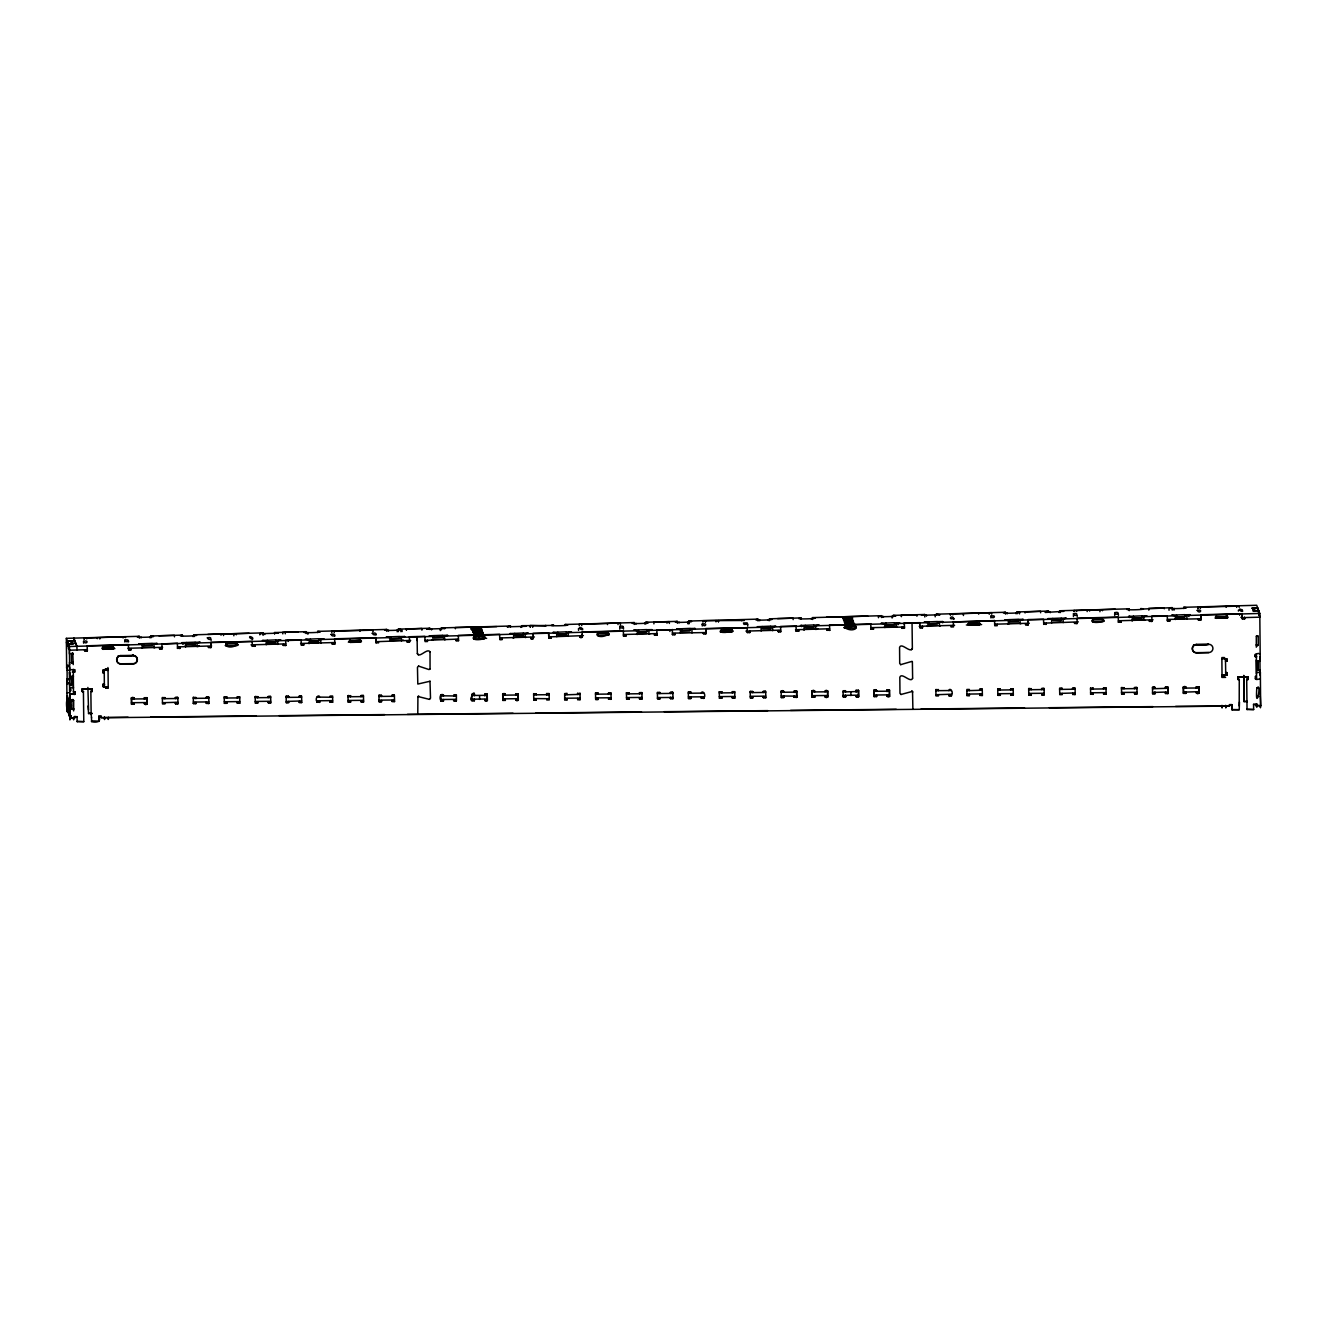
<?xml version="1.0" encoding="UTF-8"?>
<svg xmlns="http://www.w3.org/2000/svg" width="1327" height="1327" viewBox="0 0 1327 1327"><rect width="100%" height="100%" fill="white"/><g stroke="black" fill="none" stroke-linecap="round" stroke-linejoin="round"><path stroke-width="1.5" d="M69.203 699.511L67.345 699.528L67.412 695.514L67.71 711.72L69.352 713.611M71.293 716.248L69.435 716.265L68.705 714.374L68.423 698.151L68.357 702.182L70.215 702.165M74.544 716.563L77.115 716.779L74.544 716.563L74.66 718.04L69.966 717.658L69.9 719.897L69.435 700.805L69.435 716.265M1222.101 706.495L1222.067 707.988L1221.968 705.35M1225.816 706.445L1225.766 707.938L1225.667 705.317M104.601 717.326L104.551 719.549L104.451 717.111M108.3 717.426L108.267 719.45L108.383 717.443M68.191 699.263C64.21 699.18 68.772 718.388 67.013 709.912M472.711 630.541L482.149 630.922L472.843 631.652L472.312 629.861L481.618 629.612M473.955 633.825L483.128 633.609L473.324 632.531L482.63 632.282L482.779 633.361M480.424 628.351C483.973 628.683 474.801 627.389 471.831 628.981M68.622 679.673L66.748 679.606C67.329 693.192 67.179 658.756 66.665 668.111M67.345 710.824L68.341 710.957M1260.036 670.069L1259.953 661.592L1258.129 661.576L1258.178 670.118L1260.053 670.218L1260.136 675.227L1260.351 672.407L1256.636 672.457M480.872 628.5C481.203 626.891 475.597 626.941 476.36 628.567M481.369 629.363L472.08 628.451L472.113 629.662M482.398 631.602L482.763 632.896M113.309 646.979L102.577 647.46L101.864 648.571L113.11 649.019L113.757 647.311M237.649 644.375C226.602 652.287 217.744 639.282 237.45 643.977M349.233 641.107L350.262 642.417L360.612 642.135L361.475 641.19L360.529 640.294L349.88 640.642M608.861 634.074C596.735 641.555 589.735 629.247 608.512 633.56M720.445 630.806L720.81 631.868L720.578 630.872M732.438 631.536C733.582 630.707 723.066 633.858 720.876 631.735M844.188 627.356C856.545 635.451 863.661 620.489 844.271 627.605M967.914 623.922L968.776 625.233M980.056 623.939C979.923 621.882 979.226 627.124 980.056 623.59M1215.914 618.233L1215.781 616.441M71.011 690.621L69.618 690.637L69.85 687.817L73.566 687.751M417.773 714.241L417.922 696.493L429.517 699.395M912.047 622.861L912.362 648.422C910.471 653.796 901.398 641.969 899.573 647.41L899.706 663.467L900.734 664.678M912.611 678.23C910.869 683.654 901.647 671.827 899.822 677.268L899.971 693.324L900.983 694.519M71.343 653.813L71.492 662.472C75.739 662.14 71.21 664.313 71.492 662.472M73.25 662.223L71.973 663.085M73.731 708.966L71.791 708.552L72.172 709.447M1256.304 636.23L1256.304 647.211M1256.785 688.298C1262.425 681.249 1255.06 714.225 1256.785 688.298L1258.643 688.282L1258.278 687.386M417.723 697.156L418.718 695.945M912.362 648.422L911.367 649.633M73.466 676.289L69.75 676.239L69.468 672.109L69.618 690.604M1239.468 702.033L1239.236 709.696L1232.02 709.763L1231.871 704.587L1229.399 704.604M1239.202 705.981L1239.269 679.391L1238.025 679.407L1238.008 676.936L1247.911 676.82L1248.027 679.54L1246.7 679.308L1248.027 679.54M73.167 672.125L72.255 672.076M69.468 676.969C72.355 676.007 72.62 686.441 69.551 685.611M483.128 633.609L482.912 633.394M481.635 629.579L481.22 627.157M113.906 647.991L113.16 649.019L102.843 649.301L102.71 647.36M225.872 645.602L226.386 643.761L226.585 645.867L236.903 645.569L236.704 641.621M237.599 644.723L236.903 645.569M608.844 634.24L608.048 635.268L607.915 632.249M1215.432 616.873L1216.262 618.365M1227.541 617.055L1226.745 618.083L1216.162 618.117M1227.591 617.47L1227.392 616.392M481.883 631.453L472.827 631.188M1258.195 645.403L1256.387 645.187M472.727 631.005L473.109 631.868M481.684 631.47L482.083 631.552M482.879 633.659L481.601 633.709M473.54 631.088L473.109 631.022M474.038 632.432L473.606 632.365M474.552 633.759L474.353 633.244M481.436 631.486L481.635 632M349.366 641.173L360.562 640.294L360.612 642.135L348.321 642.152M485.085 638.27L484.969 637.01M430.064 669.007L430.014 651.789M429.5 699.362L430.512 698.151L429.998 681.215M474.618 635.036L478.947 634.903M482.381 632.879L481.386 632.846M71.476 653.481L72.686 653.382M73.582 708.883L72.371 709.398M473.308 629.744L472.843 629.23M473.822 631.071L473.357 631.038M474.32 632.415L473.855 632.365M481.668 632.83L482.132 632.879M473.921 631.022L474.402 631.536M473.888 629.728L473.125 629.695M480.59 631.503L481.071 632.017M472.843 629.695L473.606 629.728M480.905 628.053L480.158 628.816M481.12 630.209L480.921 629.678M474.104 631.071L473.639 631.022M474.618 632.398L474.137 632.365M480.374 630.176L480.075 629.711M480.872 631.503L481.353 632M479.578 628.832L479.827 627.538L479.777 629.363M480.838 630.209L480.357 629.711M720.661 630.707L721.341 630.01L721.506 632.116L731.791 631.834L731.641 629.728L732.686 630.889M1215.615 616.955L1227.525 616.723M418.453 666.071L429.036 669.571L430.048 668.974M1256.503 635.932L1258.195 636.811L1258.261 645.055L1256.287 644.74L1256.984 645.917M1256.487 636.313L1257.78 636.048M1258.013 645.32L1256.901 645.668M1256.934 687.784L1258.228 687.519M152.273 645.304L143.598 645.536L152.273 645.304L151.842 643.346L138.721 643.877M195.334 644.109L186.676 644.341L195.334 644.109L194.92 642.152L181.733 642.699L185.448 643.28L185.614 646.995M275.999 641.87L267.341 642.102L275.999 641.87L275.585 639.913L262.398 640.46L266.113 641.041M319.077 640.676L310.418 640.908L319.077 640.676L318.662 638.718L305.459 639.266L309.191 639.83L309.34 643.562L308.345 643.396M399.726 638.42L391.067 638.669L399.726 638.42L399.294 636.479L386.174 637.01L389.823 637.59L389.989 641.323M442.803 637.225L434.145 637.474L442.803 637.225L442.372 635.285L429.185 635.815L432.901 636.396L433.066 640.128M523.452 634.986L514.793 635.235L523.452 634.986L523.037 633.045L509.9 633.56L513.549 634.157M566.529 633.792L557.871 634.041L566.529 633.792L566.098 631.851L552.977 632.365L556.627 632.962L556.793 636.695M647.178 631.552L638.519 631.801L647.178 631.552L646.763 629.595L633.626 630.126L637.292 630.723L637.458 634.455L636.462 634.289M690.256 630.358L681.597 630.607L690.256 630.358L689.841 628.401L676.654 628.948L680.369 629.529M770.904 628.119L762.245 628.368L770.904 628.119L770.489 626.162L757.286 626.709L761.018 627.289M813.982 626.925L805.323 627.157L813.982 626.925L813.567 624.967L800.43 625.498L804.079 626.095L804.245 629.811M894.647 624.685L885.972 624.917L894.647 624.685L894.216 622.728L881.095 623.259L884.744 623.856L884.91 627.571M937.708 623.491L929.049 623.723L937.708 623.491L937.293 621.534L924.173 622.064L927.822 622.662L927.988 626.377M1018.373 621.252L1009.714 621.484L1018.373 621.252L1017.958 619.294L1004.821 619.825L1008.487 620.422L1008.636 624.138M1061.451 620.057L1052.792 620.29L1061.451 620.057L1061.036 618.1L1047.899 618.631L1051.565 619.211M1142.116 617.801L1133.457 618.05L1142.116 617.801L1141.701 615.861L1128.564 616.392L1132.213 616.972L1132.379 620.704M1185.193 616.607L1176.535 616.856L1185.193 616.607L1184.762 614.666L1171.575 615.197L1175.291 615.778M83.568 641.306C89.772 639.448 86.421 645.702 83.568 641.306L83.601 643.164M124.804 640.161C131.008 638.287 127.657 644.557 124.804 640.161L124.854 642.019M150.88 636.015C162.922 637.06 128.852 638.088 139.302 636.346L139.385 638.171M193.941 636.645L193.891 634.804C206.398 635.815 171.664 636.993 182.363 635.152L182.446 636.346M252.744 638.005C248.414 634.273 248.531 638.834 252.793 638.917M267.291 640.244L267.341 642.102M310.369 639.05L310.418 640.908M386.837 631.287L386.787 629.446C375.79 631.27 410.524 630.176 398.332 629.147L398.399 631.619M441.41 627.953L445.142 628.517L426.813 629.064M582.686 628.849C578.472 625.15 578.522 629.678 582.735 629.744M688.895 623.839L688.813 621.053C701.22 622.081 666.817 623.192 677.284 621.401L677.384 623.226M681.547 628.749L681.597 630.607M747.648 624.271L747.118 622.861L743.452 622.977L744.016 624.37L747.648 624.271L747.731 626.095M769.527 618.83C781.819 619.809 747.234 621.019 757.933 619.162M801.077 619.178L801.044 617.934C790.096 619.759 824.747 618.681 812.588 617.636L812.588 619.477M881.675 615.728C870.86 617.486 905.396 616.441 893.253 615.396L893.287 616.64M885.938 623.076L885.972 624.917M921.535 615.297L940.047 614.783L936.331 614.202L936.298 615.114M929 621.882L929.049 623.723M990.904 616.11C997.39 614.301 993.342 620.489 990.904 616.11L990.954 617.967M1005.501 614.119L1005.451 612.261C994.752 614.036 1029.022 613.008 1016.996 611.963L1017.046 613.82M1009.665 619.626L1009.714 621.484M1060.074 610.768L1063.806 611.332L1045.261 612.46M1176.485 614.998L1176.535 616.856M1242.586 610.52C1238.257 606.787 1238.39 611.332 1242.636 611.415M391.017 636.811L391.067 638.669M507.461 626.825L525.791 626.294M634.306 624.42L634.256 622.562C623.391 624.387 657.943 623.292 645.801 622.28M702.215 624.121C708.402 622.247 705.085 628.517 702.215 624.121L702.265 625.979M805.273 625.316L805.323 627.157M953.897 618.515C946.615 620.356 952.753 613.439 953.914 619.444M484.72 638.304L484.521 636.661M720.777 630.557L731.741 629.977L721.457 630.259M71.675 653.581L72.521 653.332M732.205 631.42L732.089 630.043M1256.735 636.064L1257.614 635.965M912.113 661.327L900.718 664.645M153.965 644.142L157.2 643.396L152.223 643.446M154.861 647.659L154.065 647.858L153.915 644.176L185.515 643.296M198.751 646.282L197.142 646.664L196.993 642.981L200.277 642.202L195.301 642.251M259.827 634.887L259.793 633.659L263.028 632.896L263.094 635.368M306.106 631.702C295.058 633.543 329.992 632.382 317.7 631.387L317.734 632.614M277.758 644.441L277.658 640.742L280.926 639.962L275.95 640.012M320.835 643.247L320.736 639.531L324.004 638.768L319.027 638.818M426.597 629.031L429.832 628.268L429.898 629.479M401.467 641.007L401.368 637.292L404.652 636.512M445.391 639.597L444.595 639.78L444.445 636.097L447.73 635.318L442.754 635.384M507.246 626.792L510.48 626.029L510.547 626.941M553.558 624.835C542.743 626.593 577.477 625.581 565.136 624.519M526.056 637.358L525.243 637.541L525.094 633.858L528.378 633.079L523.402 633.145M568.271 636.379L568.172 632.664L571.456 631.884M649.782 633.924L648.986 634.107L648.837 630.425L652.121 629.645L647.145 629.695M692.014 632.929L691.914 629.23L695.199 628.451L690.206 628.5M772.646 630.69L772.563 626.991L775.831 626.211L770.854 626.261M816.586 629.28L815.773 629.479L815.624 625.797L818.908 625.017M921.502 615.28L924.737 614.534L924.803 616.989M896.355 624.154L896.438 627.24L896.289 623.557L899.573 622.778M939.416 622.33L942.651 621.583L942.684 622.811M940.312 625.846L939.516 626.045L939.367 622.363L1008.537 620.439L1008.57 623.508M1045.245 611.847L1048.479 611.083L1048.562 612.294M1020.977 623.607L1020.164 623.79L1020.032 620.124L1023.299 619.344L1018.323 619.394M1063.209 622.628L1063.109 618.929L1066.377 618.15L1061.401 618.2M1129.227 610.669L1129.177 608.828C1118.23 610.636 1153.08 609.591 1140.722 608.529M1172.222 607.65C1161.274 609.458 1196.025 608.347 1183.8 607.335L1183.767 608.23M1144.72 620.173L1143.907 620.356L1143.758 616.673L1147.042 615.894L1142.066 615.96M1186.935 619.195L1186.836 615.479L1190.12 614.7L1185.144 614.766M843.027 618.183L843.989 618.1M843.508 620.008L852.797 619.294L843.01 618.664M853.211 620.654L844.121 620.837L844.271 621.998M845.05 623.524L854.323 623.308L844.519 622.214L853.443 621.252L845.034 621.6M484.239 636.844C469.294 633.974 469.675 642.484 484.322 638.702L484.438 636.86M1103.732 619.991C1103.251 624.602 1103.483 616.043 1103.002 621.517C1087.725 625.199 1088.522 616.524 1103.301 619.726M418.685 666.071L417.458 667.332L417.806 684.052L430.014 681.249M851.47 619.925L843.508 619.543M846.891 624.237L849.977 624.204L850.176 626.444M847.372 617.752L852.067 617.287L851.038 618.067M851.453 619.925L853.344 621.069M846.891 624.237L845.034 624.005M259.893 633.692L278.338 633.161L274.623 632.581L274.589 633.792M843.989 618.1L851.038 618.067M66.649 668.144L66.35 638.337L139.335 636.313M182.413 635.119L150.83 635.998L150.93 637.872M193.891 634.804L263.078 632.879M317.634 631.37L386.787 629.446M398.282 629.131L429.865 628.252M510.513 626.012L441.36 627.92L441.41 629.778M522.042 626.925L522.009 625.68L553.608 625.432M634.256 622.562L565.086 624.486L565.103 625.415M677.334 621.368L645.735 622.247L645.785 624.105M688.813 621.053L757.982 619.128L758.016 620.986M801.044 617.934L769.461 618.813L769.511 620.671M812.539 617.619L881.709 615.695L881.725 617.569M893.204 615.38L924.786 614.501M936.265 614.185L1005.451 612.261M1016.93 611.946L1048.529 611.067M1129.177 608.828L1060.008 610.752L1060.124 612.626M282.817 633.891L282.668 632.332L298.094 631.901M331.7 631.221L373.003 630.159L373.036 631.387M406.46 629.147L421.82 628.467L421.853 629.711M496.68 626.643L455.31 627.538L455.377 628.766M545.712 625.979L530.103 625.465M653.929 622.263L669.306 621.6L669.355 623.441M702.945 622.147L702.829 620.671L744.231 620.472M901.348 616.392L901.315 615.147L916.891 615.048L916.907 616.209M950.397 614.036L991.534 612.643L991.7 614.202M1025.141 611.963L1040.501 611.283L1040.633 612.775M1074.124 610.602L1115.277 609.209M1239.169 607.335L1239.136 606.107L1197.866 607.169L1197.899 608.396M72.272 644.192L72.189 641.107L73.367 640.908L67.378 641.074C69.419 655.206 64.492 635.417 67.478 644.773L67.378 641.074L71.144 641.14L72.172 643.877L68.457 643.91L66.35 638.337M1257.814 611.714L1257.714 608.015L1254.065 607.932L1254.098 611.233L1253.036 608.297L1251.743 608.181L1257.714 608.015L1257.814 611.183M87.35 649.649L69.518 650.23L68.423 643.794L74.329 643.462M1252.771 610.901L1258.742 610.735L1259.87 617.171L1242.205 617.652L1242.055 616.093M399.676 636.578L404.619 636.512M566.48 631.951L571.423 631.868M813.932 625.067L818.892 625M894.597 622.827L899.54 622.761M937.675 621.633L942.618 621.567M87.134 645.785L128.404 644.557L128.603 649.815L131.074 649.749L131.041 648.521M458.578 640.659L456.007 640.477L458.578 640.659L458.296 635.384L499.582 634.323L499.815 639.514L502.286 639.448L502.253 638.204M548.565 632.962L533.089 633.311L533.321 638.586C530.418 640.891 530.551 635.169 530.85 638.652M623.325 630.889L582.089 631.951L582.304 637.225C579.401 639.548 579.534 633.808 579.833 637.292M672.407 629.778L656.815 629.877L657.064 635.135L654.493 634.97L657.064 635.135M796.051 626.095L780.541 626.444L780.807 631.702L778.252 631.569L780.807 631.702M870.794 624.022L829.475 625.083L829.79 630.342L827.219 630.176L829.79 630.342M904.351 624.32L904.268 623.01L919.777 622.662L920.009 627.837L922.481 627.771L922.348 626.294L922.481 627.771M994.537 620.572L953.4 621.965M1167.262 615.778L1151.753 616.126L1152.018 621.401L1149.447 621.218L1152.018 621.401M1242.006 613.704L1200.753 614.766L1200.968 618.797L1167.312 619.41M68.423 643.794L69.452 646.514L142.437 644.491L142.536 648.19L141.541 648.04M196.993 642.981L266.163 641.057L266.263 644.756M277.658 640.742L309.241 639.863M320.736 639.531L389.889 637.623M401.368 637.292L432.967 636.429M444.445 636.097L513.615 634.19L513.715 637.889M525.094 633.858L556.693 632.979M568.172 632.664L637.358 630.74M648.837 630.425L680.436 629.545L680.519 633.261M691.914 629.23L761.068 627.306L761.167 631.022M772.563 626.991L804.145 626.112M815.624 625.797L884.81 623.872M896.289 623.557L927.888 622.678M1020.032 620.124L1051.614 619.245L1051.714 622.944M1063.109 618.929L1132.279 617.005M1143.758 616.673L1175.357 615.811L1175.457 619.51M1186.836 615.479L1259.787 613.456L1260.252 660.912L1256.553 660.962M226.535 644.01L236.853 643.728M1216.312 616.342L1227.359 616.491M143.963 647.377L154.015 647.112M185.034 646.249L199.1 645.851M267.706 643.943L275.734 643.728M308.76 642.815L318.812 642.533M391.415 640.51L403.474 640.178M434.493 639.315L444.545 639.033M515.141 637.076L523.186 636.86M558.219 635.882L566.264 635.65M638.884 633.642L646.929 633.41M681.962 632.448L690.007 632.216M762.594 630.209L770.639 629.977M805.671 629.015L817.747 628.666M884.329 626.825L894.381 626.543M929.414 625.564L937.459 625.349M1010.079 623.325L1020.131 623.043M1053.157 622.131L1061.185 621.915M1133.805 619.891L1143.857 619.609M1174.876 618.747L1184.928 618.482M113.044 648.687L114.885 648.638M127.89 648.273L162.624 647.311M211.623 645.95L177.47 646.896M225.225 645.569L226.585 645.867M236.77 645.254L238.014 645.221M251.002 644.856L285.736 643.894M300.582 643.479L335.333 642.517M409.496 641.77C403.723 641.19 410.773 643.695 409.462 640.526L410.69 640.41M484.156 638.37L486.644 638.304M534.416 636.977L499.632 637.955M583.416 635.616L548.764 636.91L548.549 632.879M609.193 634.903L597.747 635.55L597.664 633.626M720.146 631.818L721.506 632.116M731.691 631.503L732.935 631.47M745.923 631.105L780.641 630.143M795.487 629.728L829.574 628.782M919.213 626.294L954.611 625.316M966.355 624.984L979.26 624.967L979.724 623.242M979.144 624.635L981.615 624.569M1029.337 623.242L994.603 624.204M1078.353 621.882L1043.702 623.159M1102.886 621.185L1104.114 621.152M1153.08 619.792L1118.346 620.771M1215.068 618.083L1226.745 618.083L1226.579 615.064M1226.546 615.28L1226.612 617.752L1227.857 617.718M1240.845 617.354L1242.089 617.32M425.038 640.344L458.379 639.1M484.289 638.702L473.971 638.984L473.921 637.06M747.184 627.688L705.815 628.517L706.047 632.548L672.374 633.145M855.5 628.318L844.287 627.953M904.5 627.041L870.811 627.638M968.196 624.752L979.276 624.951M530.767 638.403L533.321 638.586M919.843 625.117L919.91 627.588L922.381 627.522M1025.705 624.652C1031.643 626.145 1023.465 622.645 1025.804 624.901M162.11 648.886L159.555 648.704L162.11 648.886L161.894 643.628M180.057 648.389L177.486 648.206L180.057 648.389L180.024 647.161M285.852 645.453L283.281 645.27L285.852 645.453L285.637 640.178L301.096 639.747L301.312 645.022L303.783 644.955L303.767 643.711M551.269 638.071L548.698 637.905L551.269 638.071L551.236 636.844M674.995 634.638L672.441 634.472L674.995 634.638L674.979 633.41M798.738 631.204L796.167 631.022L798.738 631.204L798.705 629.977M902.045 628.301L904.533 628.268L904.268 623.01M1046.207 624.337L1043.652 624.154L1046.207 624.337L1046.19 623.093M1169.95 620.903L1167.378 620.721L1169.95 620.903L1169.916 619.659M848.782 617.337L847.92 617.337M1102.953 619.676L1092.635 619.958L1092.702 621.799L1103.002 621.517M473.955 637.142L484.272 636.86M597.714 633.692L607.998 633.41M102.743 647.443L113.06 647.161M1074.688 623.292C1080.626 624.801 1072.448 621.285 1074.787 623.541M1198.43 619.858C1204.369 621.351 1196.191 617.851 1198.513 620.107M1244.61 618.581L1242.138 618.647L1244.709 618.813L1244.577 617.337L1244.709 618.813M579.733 637.043L582.304 637.225M703.476 633.609C709.414 635.102 701.237 631.586 703.575 633.858M749.672 632.315L747.184 632.382L749.755 632.564L749.639 631.088L749.755 632.564M953.3 621.716L953.516 626.908L951.044 626.974L951.011 625.747M997.108 624.221L997.24 625.697L994.752 625.763L994.52 620.489M1120.967 622.263L1118.396 622.081L1120.967 622.263L1120.933 621.019M84.795 650.794C90.734 652.287 82.556 648.77 84.878 651.026M208.521 647.344C214.46 648.853 206.299 645.337 208.621 647.593M254.718 646.067L252.246 646.133L254.817 646.315L254.684 644.839L254.817 646.315M375.972 642.699L378.543 642.882L378.51 641.638M626.029 635.998L623.458 635.832L626.029 635.998L625.996 634.77M873.498 629.131L870.927 628.948L873.498 629.131L873.465 627.903M334.835 644.093L332.264 643.91L334.835 644.093L334.62 638.818L375.856 637.673L376.072 641.704L409.446 640.46M120.74 655.555L133.115 655.422A4.13 4.114 -20.7 0 1 137.278 659.486A4.13 4.114 -20.7 0 1 133.181 663.649L120.807 663.782A4.13 4.114 -20.7 0 1 116.643 659.701A4.13 4.114 -20.7 0 1 120.74 655.555L120.84 655.787A4.13 4.114 -20.7 0 0 116.743 659.95A4.13 4.114 -20.7 0 0 120.906 664.031L133.281 663.898A4.13 4.114 -20.7 0 0 137.378 659.735A4.13 4.114 -20.7 0 0 133.214 655.671L133.115 655.422M1196.39 644.424L1208.764 644.292A4.13 4.114 -20.7 0 1 1212.928 648.356A4.13 4.114 -20.7 0 1 1208.831 652.519L1196.456 652.652A4.13 4.114 -20.7 0 1 1192.293 648.571A4.13 4.114 -20.7 0 1 1196.39 644.424L1196.473 644.657A4.13 4.114 -20.7 0 0 1192.392 648.82A4.13 4.114 -20.7 0 0 1196.556 652.901L1208.864 652.602M120.84 655.787L133.214 655.671M1196.473 644.657L1208.847 644.54M117.904 656.102L130.278 655.969A4.13 4.114 -20.7 0 0 133.181 654.725M1193.554 644.972L1205.928 644.839A4.13 4.114 -20.7 0 0 1208.184 644.142M67.345 665.291L68.274 665.275M66.931 666.618L68.324 666.602M1256.719 656.732C1251.925 656.185 1257.814 651.972 1260.069 653.979M1255.176 656.566L1256.503 656.799M105.496 668.874L105.596 670.367L105.496 668.874L108.051 669.107L108.217 688.033L103.174 686.606L103.141 684.135L104.485 684.367L103.141 684.135M74.66 672.125L73.333 671.893L74.66 672.125L74.644 669.654L69.701 669.704L69.585 666.983M105.579 669.123L108.051 669.107M66.964 670.317L68.822 670.301M103.025 670.135L108.068 670.334L103.025 670.135L103.141 672.855L104.369 672.839L103.042 672.607M1221.868 658.806L1226.828 658.756L1226.845 661.228L1225.518 660.995L1226.845 661.228M67.03 678.96L68.888 678.943M67.528 682.675L68.457 682.659M67.047 683.82L68.44 683.82M1226.944 672.756L1225.617 672.524L1226.944 672.756L1226.961 675.227L1222.018 675.277L1225.733 675.244L1225.468 658.441M1224.406 676.239C1218.634 675.559 1225.65 678.18 1224.406 675.012L1226.961 675.227M103.174 686.606L108.217 686.805M105.646 687.817L108.134 687.801M1255.359 676.339C1258.062 674.663 1251.328 681.829 1260.285 678.678M82.158 688.895L92.16 689.028L82.158 688.895L82.274 691.599L83.518 691.583L82.191 691.35M70.049 689.31L70.978 689.31M1225.634 677.384L1221.918 677.417L1221.885 674.962M1238.008 676.936L1248.01 677.069M90.85 691.267L92.177 691.5L90.85 691.267L91.148 714.158M74.843 691.881L73.516 691.649L74.843 691.881L74.859 694.353L69.784 694.087L74.859 694.353M1238.025 679.407L1239.269 679.391M66.997 692.744L68.822 692.628M134.044 704.239L133.944 702.763L134.044 704.239L131.572 704.272L131.423 697.853C134.375 695.58 134.143 701.303 133.894 697.82M144.411 697.72L144.527 699.196L144.411 697.72L146.899 697.687L147.032 704.106C144.096 706.379 144.328 700.656 144.56 704.139M162.458 697.77L164.93 697.753L162.358 697.521L162.508 703.957L164.979 703.924L164.979 702.696M175.363 697.388C181.351 697.803 173.771 696.708 175.363 698.632M206.299 697.073L208.87 697.289L206.382 697.322L206.299 698.317M224.246 696.891L226.801 697.106L224.246 696.891L224.379 703.31L226.867 703.277L226.851 702.049M237.234 696.758C243.239 697.173 235.659 696.078 237.251 697.985M255.182 696.575L257.753 696.791L255.182 696.575L255.331 702.995L257.803 702.962L257.786 701.734M268.17 696.426C274.175 696.841 266.594 695.746 268.187 697.67M286.118 696.244L288.689 696.476L286.118 696.244L286.267 702.663L288.739 702.647L288.722 701.402M299.106 696.111C305.11 696.526 297.53 695.431 299.122 697.355M347.989 695.613L350.56 695.829L347.989 695.613L348.138 702.033L350.627 702L350.61 700.772M360.994 695.481C366.998 695.879 359.401 694.784 360.994 696.708M378.941 695.282L381.496 695.514L378.941 695.282L379.074 701.718L381.562 701.684L381.546 700.457M391.929 695.149C397.934 695.564 390.354 694.469 391.946 696.393M471.748 694.336C479.81 688.945 464.151 701.303 474.369 700.722L474.27 699.246L474.369 700.722M484.753 694.187L484.853 695.68L484.753 694.187L487.225 694.17L487.374 700.59C484.421 702.862 484.654 697.139 484.886 700.623M505.322 700.407L505.205 698.931L505.322 700.407L502.833 700.424L502.684 694.004C505.637 691.732 505.405 697.455 505.172 693.988M515.689 693.872L515.788 695.348L515.689 693.872L518.16 693.855L518.31 700.274C515.357 702.547 515.589 696.824 515.838 700.291M533.636 693.689L536.191 693.905L533.636 693.689L533.769 700.109L536.257 700.075L536.241 698.848M546.624 693.557L546.724 695.033L546.624 693.557L549.096 693.523L549.245 699.943L546.774 699.976L546.757 698.732M595.508 693.042L598.079 693.275L595.508 693.042L595.657 699.462L598.129 699.445L598.112 698.201M608.496 692.91C614.501 693.324 606.92 692.23 608.512 694.154M626.444 692.727L629.015 692.943L626.444 692.727L626.593 699.147L629.064 699.13L629.064 697.886M639.448 692.594C645.436 693.009 637.856 691.914 639.448 693.822M657.479 692.644L659.95 692.628L657.379 692.412L657.528 698.831L660.017 698.798L660 697.571M670.384 692.279C676.388 692.677 668.808 691.583 670.384 693.507M688.331 692.08L690.886 692.312L688.331 692.08L688.464 698.516L690.952 698.483L690.936 697.256M719.267 691.765L721.838 691.981L719.267 691.765L719.416 698.184L721.888 698.168L721.871 696.924M732.255 691.632C738.26 692.047 730.679 690.952 732.272 692.86M750.203 691.45L752.774 691.666L750.203 691.45L750.352 697.869L752.824 697.836L752.807 696.609M763.191 691.317C769.196 691.732 761.615 690.621 763.207 692.545M783.759 697.521L783.66 696.045L783.759 697.521L781.288 697.554L781.139 691.135C784.091 688.862 783.859 694.568 783.61 691.102M794.143 690.985L796.615 690.969L796.764 697.388L794.193 697.173L796.764 697.388M814.712 697.206L814.596 695.73L814.712 697.206L812.224 697.222L812.074 690.803C815.027 688.531 814.795 694.253 814.562 690.786M856.015 690.355L856.114 691.831L856.015 690.355L858.486 690.322L858.635 696.741C855.683 699.014 855.915 693.308 856.164 696.775M876.583 696.559L876.483 695.083L876.583 696.559L874.111 696.592L873.962 690.173C876.915 687.9 876.683 693.606 876.434 690.14M886.95 690.04L887.05 691.516L886.95 690.04L889.422 690.007L889.571 696.426C886.635 698.699 886.867 692.976 887.099 696.459M935.933 689.775L938.405 689.741L935.834 689.526L935.983 695.945L938.454 695.929L938.454 694.684M979.774 689.078C985.779 689.476 978.198 688.381 979.774 690.305M997.722 688.879L1000.276 689.111L997.722 688.879L997.871 695.315L1000.342 695.282L1000.326 694.054M1010.71 688.746C1016.714 689.161 1009.134 688.066 1010.726 689.99M1028.657 688.564L1031.228 688.779L1028.657 688.564L1028.807 694.983L1031.278 694.966L1031.261 693.722M1041.645 688.431C1047.65 688.846 1040.069 687.751 1041.662 689.658M1059.692 688.497L1062.164 688.464L1059.593 688.249L1059.742 694.668L1062.214 694.635L1062.197 693.407M1072.581 688.116C1078.586 688.531 1071.005 687.419 1072.598 689.343M1103.533 687.784C1109.521 688.199 1101.941 687.104 1103.533 689.028M1121.464 687.602L1124.035 687.817L1121.464 687.602L1121.614 694.021L1124.102 694.004L1124.085 692.76M1134.469 687.469C1140.474 687.884 1132.893 686.789 1134.485 688.713M1152.417 687.286C1155.353 685.014 1155.12 690.737 1154.888 687.253M1165.421 688.381L1165.405 687.154L1167.876 687.121L1168.025 693.54L1165.454 693.324L1168.025 693.54M1185.956 692.13L1185.973 693.357L1183.502 693.391L1183.352 686.971C1186.305 684.699 1186.073 690.405 1185.824 686.938M1196.34 686.839L1196.456 688.315L1196.34 686.839L1198.812 686.805L1198.961 693.225C1196.025 695.497 1196.257 689.775 1196.49 693.258M131.423 697.853L133.994 698.068M144.51 697.952L146.982 697.936M193.394 697.455L195.865 697.421L195.882 698.665M443.434 701.038L443.334 699.561L443.434 701.038C438.988 703.277 438.889 692.246 443.384 694.867L443.4 696.111L443.384 694.867M484.836 694.436L487.308 694.419M502.684 694.004L505.255 694.22M515.772 694.121L518.26 694.087M546.724 693.805L549.196 693.772M577.66 693.474L580.131 693.457M783.71 691.35L781.139 691.135M796.698 691.218L794.226 691.234L794.243 692.478M812.074 690.803L814.645 691.019M825.162 690.919C824.979 693.739 824.664 688.647 827.65 690.886L827.7 697.073C824.747 699.346 824.979 693.623 825.228 697.09M856.114 690.604L858.586 690.571M873.962 690.173L876.533 690.388M887.05 690.272L889.521 690.256M1090.628 688.166L1093.1 688.149M1154.971 687.502L1152.499 687.535L1152.566 693.706L1155.037 693.689L1154.921 692.196L1155.037 693.689M1167.976 687.369L1165.405 687.154M1183.352 686.971L1185.923 687.187M1196.44 687.071L1198.911 687.054M332.629 697.256L317.037 697.09M456.388 695.962L440.796 695.796M564.672 694.85L580.015 694.353M843.126 691.964L858.469 691.483M966.885 690.687L982.229 690.206M1152.516 688.763L1167.86 688.282M69.85 697.869L69.833 700.258L73.682 700.54L73.648 710.924M68.888 700.872L67.063 700.971M68.739 701.933L69.651 701.917M68.573 702.746L70.431 702.729M68.672 702.995L69.634 703.078M162.491 702.713L177.851 702.232M286.25 701.436L301.594 700.955M549.229 698.715L533.636 698.549M657.528 697.587L672.988 697.438M796.747 696.161L781.155 695.978M935.966 694.718L951.326 694.22M1059.726 693.424L1075.069 692.943M1152.549 692.478L1167.893 691.981M1183.485 692.147L1198.828 691.666M131.473 704.023L133.944 704.007M144.477 703.891L147.032 704.106M288.639 702.398L286.267 702.663M299.172 702.298L301.727 702.514L299.255 702.53L299.255 701.303M440.863 700.822L443.351 700.805M453.867 700.689C459.772 702.282 451.661 698.632 453.95 700.938M471.798 700.507L474.286 700.474M484.803 700.374L487.374 700.59M502.751 700.192L505.222 700.158M515.739 700.042L518.31 700.274M657.446 698.583L660.017 698.798M783.676 697.272L781.288 697.554M812.141 696.99L814.612 696.957M825.129 696.841L827.7 697.073M845.548 696.642L843.076 696.658L845.647 696.874L845.531 695.398L845.647 696.874M856.064 696.526L858.635 696.741M874.012 696.343L876.483 696.31M887 696.211L889.571 696.426M1154.938 693.44L1152.566 693.706M1183.402 693.142L1185.973 693.357M1196.407 693.009L1198.961 693.225M177.984 703.791L175.413 703.575L177.984 703.791L177.835 697.372M195.915 703.609L193.36 703.393L195.915 703.609L195.915 702.365M208.92 703.476L206.349 703.244L208.92 703.476L208.77 697.057M239.855 703.144L237.284 702.928L239.855 703.144L239.706 696.725M270.791 702.829L268.22 702.613L270.791 702.829L270.642 696.41M319.674 702.331L317.103 702.099L319.674 702.331L319.674 701.087M332.679 702.182L330.108 701.966L332.679 702.182L332.613 696.012L330.141 696.045L330.158 697.272M363.615 701.867L361.044 701.651L363.615 701.867L363.465 695.448M394.55 701.552L391.979 701.336L394.55 701.552L394.401 695.132M567.193 699.76L564.622 699.545L567.193 699.76L567.176 698.533M580.181 699.628L577.61 699.412L580.181 699.628L580.032 693.208M611.117 699.312L608.562 699.097L611.117 699.312L610.984 692.893M642.069 698.981L639.498 698.765L642.069 698.981L641.92 692.561M673.005 698.665L670.434 698.45L673.005 698.665L672.855 692.246M703.94 698.35L701.369 698.135L703.94 698.35C706.76 693.938 701.734 689.708 701.336 693.192M734.876 698.035L732.305 697.803L734.876 698.035L734.727 691.599M765.828 697.703L763.257 697.488L765.828 697.703L765.679 691.284M951.459 695.779L948.888 695.564L951.459 695.779C954.262 691.384 949.253 687.137 948.838 690.621M969.407 695.597L966.836 695.381L969.407 695.597L969.39 694.369M982.395 695.464L979.824 695.248L982.395 695.464L982.245 689.045M1013.33 695.149L1010.759 694.933L1013.33 695.149L1013.181 688.73M1044.266 694.834L1041.695 694.602L1044.266 694.834L1044.117 688.398M1075.218 694.502L1072.647 694.286L1075.218 694.502L1075.069 688.083M1093.149 694.32L1090.595 694.104L1093.149 694.32L1093.149 693.092M1106.154 694.187L1103.583 693.971L1106.154 694.187L1106.005 687.768M1137.09 693.872L1134.519 693.639L1137.09 693.872L1136.94 687.452M69.585 705.417L71.442 705.383M69.684 705.682L71.061 705.632M69.253 705.748L71.111 705.732M70.182 706.959L71.111 706.959M1256.851 696.542L1258.709 696.526M67.412 710.608L68.341 710.592M67.71 711.72L68.639 711.703M68.357 702.182L68.423 713.262L69.352 713.246M92.11 713.362L88.511 713.395L92.21 713.594M1243.731 675.393L1243.963 701.436L1247.264 701.402M1243.963 701.436L1247.363 701.651M68.705 714.026L69.634 714.009M68.705 714.374L69.634 714.357M70.348 715.9L71.276 715.9M1256.254 703.99L1257.183 703.99M69.717 716.68L70.646 716.68M98.729 721.241C79.819 719.416 104.551 726.881 98.679 716.298L101.151 716.281L101.267 717.758L1229.499 706.08L1229.499 704.853L1231.97 704.819L1232.02 709.763M1253.534 704.355L1256.105 704.571L1253.534 704.355L1253.667 709.547L1246.965 709.364L1253.667 709.547M98.679 716.298L101.25 716.53M69.717 717.028L70.713 717.194M1256.851 705.566C1257.316 710.011 1255.375 704.455 1257.465 704.737M70.016 717.841L74.66 718.04M101.151 716.281L101.167 717.509L128.072 717.243M150.83 716.995L256.376 715.917M279.134 715.668L384.664 714.59M407.439 714.341L513.051 713.262M535.843 713.014L641.472 711.919M664.246 711.687L767.819 710.625M790.593 710.376L896.239 709.282M921.087 709.033L1024.544 707.955M1049.375 707.706L1152.848 706.627M1175.606 706.395L1229.499 706.08M1260.55 705.516L1256.022 705.566L1260.65 705.765L1260.351 672.391M1231.92 709.53L1239.236 709.696M83.783 721.656L77.066 721.473L83.783 721.656L83.419 691.35M473.839 633.858L474.85 634.571M350.179 642.185L349.217 641.273M912.893 709.364L912.528 691.367L900.983 694.485M417.093 636.612L417.341 653.548C419.415 658.706 427.078 647.659 430.031 651.806M474.386 694.369L474.336 695.779L474.452 693.739M476.211 627.621L476.078 629.064M1131.384 620.538L1132.313 620.688M1007.641 623.972L1008.586 624.121M926.992 626.211L927.921 626.361M803.25 629.662L804.179 629.794M522.058 625.714L525.807 626.278M512.72 637.723L513.649 637.872M432.071 639.962L433 640.112M138.638 643.91L142.371 644.474M236.87 643.495L237.749 644.623M911.715 690.853L912.744 692.047M418.37 654.742L417.341 653.531M73.665 700.374L72.554 699.644L71.824 700.573L71.907 708.983L73.682 709.132L69.916 708.485L69.966 711.04M1173.964 608.347L1174.013 610.204M883.417 616.425L883.434 617.354M388.496 630.159L388.512 631.088M759.674 619.858L759.707 620.787M307.847 632.398L307.897 634.256M264.77 633.609L264.803 634.522M73.25 699.777C70.016 698.665 74.229 702.348 73.167 699.528M732.156 629.877L732.67 630.707M1257.681 635.815L1258.079 636.396M72.769 653.216L73.234 664.611M608.579 633.427L608.96 634.323M72.902 653.332L73.267 654.228L71.326 653.995M479.86 628.832L480.109 627.538L480.059 629.346M76.916 646.315L73.765 638.138L76.916 646.315L77.016 650.014M1259.787 613.456L1256.686 605.278L1183.75 607.302L1183.833 608.562M1258.859 615.562L1258.809 610.619L1255.093 610.652L1254.065 607.932M1253.152 609.159L1254.032 611.465M1241.989 613.621L1242.238 618.896M1256.37 654.012L1256.586 678.711M1236.631 606.091L1236.698 607.401M1226.148 606.456L1226.148 607.302M1260.65 705.765L1259.986 688.613M1226.828 658.756L1226.745 660.979M1224.406 675.012L1224.506 676.488M1197.767 606.92L1197.933 608.479M1198.795 687.967L1183.336 688.116M1167.213 615.695L1167.478 620.97M1149.514 620.223L1149.53 621.467M1165.537 692.329L1165.554 693.573M1136.924 688.597L1121.448 688.763M1136.957 692.312L1121.481 692.462M1134.602 692.661L1134.618 693.888M1102.389 609.823L1102.405 610.735M1099.934 609.972L1099.95 611.73M1123.952 688.813L1123.952 687.585M1124.102 694.004L1121.614 694.021M1089.6 610.171L1089.616 611.1M1087.128 610.238L1087.178 611.565M1076.645 610.619L1076.628 611.465M1105.988 688.912L1090.512 689.078M1106.021 692.628L1090.545 692.777M1103.666 692.976L1103.666 694.22M1093.017 689.128L1093 687.9M1075.036 689.244L1059.576 689.393M1072.73 693.291L1072.73 694.535M1062.081 689.459L1062.064 688.215M1025.157 612.046L1025.074 612.958M1028.276 624.835L1028.01 619.56L1043.52 619.211L1043.735 624.403M1044.1 689.559L1028.641 689.725M1044.133 693.258L1028.674 693.424M1041.778 693.623L1041.795 694.85M1031.145 689.775L1031.129 688.547M1031.278 694.966L1028.807 694.983M989.162 612.958L989.229 614.285M1013.164 689.874L997.688 690.04M1013.198 693.59L997.722 693.739M1010.842 693.938L1010.859 695.166M978.646 613.256L978.663 614.185M1000.21 690.09L1000.193 688.862M1000.342 695.282L997.871 695.315M968.826 623.143C995.681 625.316 963.17 619.128 968.959 625.249M963.385 613.671L963.435 615.529M952.902 614.053L952.886 614.899M982.262 693.905L966.786 694.071M950.431 614.119L950.414 615.264M979.907 694.253L979.923 695.497M951.293 690.521L935.817 690.687M948.971 694.585L948.971 695.812M938.322 690.737L938.305 689.493M867.742 616.093L826.505 617.237M870.728 623.939L871.026 629.197M889.405 691.168L873.946 691.317M889.438 694.867L873.979 695.033M852.382 616.756L852.432 618.614M855.251 624.37L855.334 626.294M845.034 628.351L845.117 626.825L855.434 626.543L855.484 628.401M858.503 695.182L843.027 695.348M827.268 629.18L827.302 630.408M827.65 690.886L827.6 696.824M827.534 691.798L812.058 691.964M827.567 695.514L812.091 695.663M796.001 626.012L796.266 631.27M777.572 618.598L793.032 618.166L793.164 619.643M796.598 692.113L781.122 692.279M794.176 695.929L794.276 697.421M741.743 619.908L741.727 620.754M765.646 692.445L750.186 692.594M765.679 696.144L750.219 696.31M763.34 696.493L763.34 697.737M752.691 692.661L752.674 691.417M752.824 697.836L750.352 697.869M715.933 620.555L715.999 621.865M734.71 692.76L719.251 692.926M734.743 696.459L719.284 696.625M732.388 696.824L732.404 698.052M721.755 692.976L721.739 691.749M721.888 698.168L719.416 698.184M703.774 693.076L688.298 693.241M703.808 696.791L688.331 696.94M701.452 697.139L701.469 698.367M666.967 621.998L667 623.226M669.836 629.595L669.886 631.453M690.82 693.291L690.803 692.064M690.952 698.483L688.464 698.516M653.979 622.346L653.896 623.872M656.915 633.576L623.425 634.505M654.559 633.974L654.593 635.202M672.839 693.407L657.363 693.557M659.867 693.623L659.867 692.379M623.325 630.806L623.541 636.064M618 623.358L618.034 624.586M641.903 693.722L626.427 693.888M641.936 697.421L626.46 697.587M639.581 697.786L639.581 699.014M607.484 623.64L607.501 624.569M628.932 693.938L628.915 692.694M629.064 699.13L626.593 699.147M610.951 694.038L595.491 694.203M610.984 697.753L595.524 697.902M581.707 624.353L581.74 625.598M608.645 698.102L608.645 699.329M597.996 694.253L597.979 693.026M598.129 699.445L595.657 699.462M580.048 698.068L564.589 698.234M577.577 694.469L577.56 693.241M577.693 698.417L577.709 699.661M545.696 625.365L545.596 626.261M567.06 694.585L567.044 693.341L564.655 693.606L564.721 699.793M549.079 694.684L533.603 694.834M536.125 694.9L536.108 693.656M536.257 700.075L533.769 700.109M502.286 639.448L499.815 639.514M518.144 695L502.668 695.166M518.177 698.699L502.701 698.865M470.869 627.356L470.919 629.214M487.208 695.315L471.732 695.481M487.241 699.03L471.765 699.18M456.057 639.481L456.09 640.725M456.289 699.346L440.829 699.511M427.476 640.228L427.526 641.522L425.055 641.588L424.822 636.313L409.363 636.744L409.595 642.019M407.09 640.841L407.107 642.086M373.003 630.159L372.904 630.756M394.384 696.277L378.908 696.443M394.418 699.992L378.941 700.142M392.062 700.341L392.079 701.568M359.982 630.441L360.015 631.353M381.43 696.493L381.413 695.265M381.562 701.684L379.074 701.718M363.449 696.609L347.973 696.758M363.482 700.308L348.006 700.474M361.126 700.656L361.143 701.9M334.222 631.154L334.271 632.465M331.767 631.304L331.8 632.531M332.331 642.932L332.364 644.159M350.477 696.824L350.477 695.58M350.627 702L348.138 702.033M332.546 700.623L317.07 700.789M330.191 700.988L330.191 702.215M303.783 644.955L301.312 645.022M319.542 697.139C319.425 693.656 313.968 698.002 317.203 702.348M285.239 632.515L285.288 633.825M288.141 640.195L288.175 641.439M301.561 697.239L286.101 697.405M288.606 697.455L288.589 696.227M249.111 633.261L207.875 634.406M252.263 641.439L210.877 642.334L211.126 646.299M270.625 697.554L255.166 697.72M270.658 701.27L255.199 701.436M268.303 701.618L268.319 702.862M236.272 633.875L236.289 634.804M233.834 634.024L233.851 635.799M257.67 697.786L257.654 696.542M257.803 702.962L255.331 702.995M223.483 634.223L223.55 635.55M221.045 634.372L221.028 635.218M239.689 697.886L224.213 698.035M239.723 701.585L224.246 701.751M237.367 701.933L237.384 703.177M226.718 698.102L226.718 696.857M226.867 703.277L224.379 703.31M208.754 698.201L193.278 698.367M208.787 701.9L193.311 702.066M206.332 702.016L206.448 703.492M158.892 635.766L174.351 635.351L174.484 636.827M161.977 643.943L177.37 643.197L177.586 648.455M159.605 647.725L159.638 648.953M177.818 698.516L162.342 698.682M175.496 702.58L175.496 703.824M164.847 698.732L164.83 697.504M131.074 649.749L128.603 649.815M146.866 698.848L131.406 698.997M123.079 637.093L123.079 637.939M146.899 702.547L131.439 702.713M99.774 637.74L99.807 638.984M97.269 637.74L97.302 638.652M104.236 670.052L104.369 686.523M86.786 638.105L86.786 638.95M84.314 638.171L84.165 639.083M87.167 645.702L87.366 650.96M72.189 641.107L73.118 644.109M68.556 647.775L69.518 650.23L69.452 646.514M68.506 648.853L68.457 643.91M69.419 651.474L69.468 654.012M74.644 669.654L74.577 671.877M73.284 669.339L73.499 694.038M69.502 662.173L69.568 664.727M69.833 696.625L69.784 694.087M73.731 717.807L73.615 719.815L73.499 717.243M912.379 661.725L912.628 678.263M91.049 713.909L91.563 717.857M88.561 709.928L87.881 687.452M88.046 705.981L88.594 713.644M473.324 632.531L473.225 631.884M1259.97 656.699L1260.252 660.846M1253.036 608.297L1253.07 609.541M1242.122 610.055L1242.138 610.984M1239.567 614.7L1239.551 613.771L1239.551 614.932M1238.406 610.155L1238.423 611.083M1216.378 616.524L1216.428 618.365M1216.262 616.192L1216.312 618.05M1200.404 608.413L1200.371 607.185L1200.371 608.015M1200.869 615.098L1201.001 620.041M1188.876 615.28L1188.892 616.508M1172.288 610.121L1172.255 607.633L1140.739 609.143M1169.004 609.027L1169.037 610.254M1164.26 608.778L1164.243 607.849L1148.767 608.28L1148.817 610.138M1133.407 616.192L1133.457 618.05M1129.692 616.309L1129.725 617.536M1118.412 614.418L1118.429 615.346M1118.495 622.33L1118.246 617.055L1077.01 618.2L1077.259 623.474M1114.663 613.605L1114.713 615.446M1077.159 615.562L1077.192 616.491M1077.126 621.998L1077.159 623.226M1074.173 611.299L1074.041 610.354L1074.057 611.598M1073.427 614.749L1073.477 616.591M1058.88 611.548L1058.913 612.477M1052.742 618.432L1052.792 620.29M1050.221 611.797L1050.254 612.709M1028.143 619.891L1028.176 624.586M1019.518 612.643L1019.551 613.87M1015.802 612.742L1015.835 613.671M1007.143 612.991L1007.176 613.903M935.153 614.982L935.203 616.839M926.495 615.23L926.511 616.159M902.028 627.107L902.061 628.335M901.398 615.396L901.431 616.64M898.313 623.342L898.346 624.586M892.076 616.176L892.126 618.034M878.441 616.474L878.457 617.718M851.768 620.737L851.984 621.716M850.275 626.692L850.308 628.534M811.411 618.415L811.444 619.344M801.558 625.415L801.591 626.643M778.302 630.541L778.319 631.768M768.333 619.609L768.366 620.538M762.196 626.51L762.245 628.368M747.151 627.704L747.283 632.631M721.341 629.943L721.374 631.785M718.471 621.799L718.438 620.555L718.438 621.716M705.483 622.164L705.417 620.837L705.433 621.766M705.914 628.849L706.047 633.775M688.912 622.313L688.945 623.541M687.701 621.865L687.751 623.707M679.026 622.098L679.059 623.027M672.291 629.446L672.524 634.704M644.623 623.06L644.64 623.972M638.469 629.943L638.519 631.801M635.965 623.292L635.981 624.221M623.458 627.24L623.508 629.098M620.406 624.801L620.356 622.96L579.169 624.353L579.269 625.664M619.742 627.339L619.792 629.197M582.155 634.488L582.221 636.977M578.506 628.484L578.555 630.342M557.821 632.183L557.871 634.041M548.665 633.211L548.797 638.154M532.741 626.958L532.674 625.647L532.708 626.875M533.172 635.865L533.238 638.337M520.881 626.493L520.914 627.422M514.743 633.377L514.793 635.235M482.248 631.569L482.398 633.344M481.353 628.915L481.601 630.673M481.369 629.645L481.386 630.673M481.369 632.382L481.303 633.361M480.739 627.555L480.623 629.33M480.59 631.038L480.789 632.034M480.357 627.538L480.357 629.33M479.263 627.555L479.279 628.484M479.08 636.993L479.13 638.851M477.869 627.638L477.902 628.55M475.414 634.206L475.199 633.211M474.917 633.228L474.834 634.206L474.635 633.244M474.701 631.884L474.618 632.863M474.104 633.228L474.121 634.256M473.689 629.214L473.888 630.192M473.888 633.228L473.855 634.323M473.59 631.901L473.639 633.659M472.594 629.23L472.594 630.259M472.379 629.23L472.329 630.308M440.232 628.733L440.282 630.59M434.095 635.616L434.145 637.474M431.574 628.965L431.59 629.894M421.92 628.716L421.953 629.943M406.526 629.844L406.361 628.898L406.394 630.143M402.081 630.325L402.114 631.552M400.87 629.827L400.92 631.669M397.155 629.927L397.204 631.785M375.989 634.107L376.022 635.036M375.939 638.005L376.072 642.948M350.146 639.398L350.311 642.417M334.752 635.251L334.769 636.18M306.155 633.56L306.155 631.685L274.556 632.564L274.656 633.825M283.348 644.292L283.381 645.519M252.279 637.541L252.312 639.398M252.213 641.439L252.329 646.382M226.386 642.45L226.469 645.536M211.059 639.614L211.076 640.543M210.976 642.583L211.093 647.526M192.78 635.6L192.797 636.529M186.626 642.5L186.676 644.341M182.927 642.6L182.977 644.441M149.702 636.794L149.719 637.723M143.565 643.695L143.598 645.536M142.387 645.088L142.437 646.946M141.044 637.043L141.06 637.972M128.537 640.991L128.553 641.903M125.567 637.64L125.435 636.695L84.231 638.088L84.264 639.332M112.977 646.216L113.16 649.019M87.234 649.484L87.267 650.728M417.176 636.794L417.225 640.559M1258.129 661.576L1258.195 670.235M1256.254 659.901L1256.37 673.95M1256.005 704.338L1256.105 705.815M1255.242 654.344L1255.276 656.815M1255.442 676.588L1255.458 679.059M1247.911 676.82L1247.927 679.291M1246.7 679.308L1247.048 709.613M1243.814 675.625L1244.046 701.684M1238.108 677.168L1238.124 679.64M1226.845 672.507L1226.878 674.979M1224.34 658.789L1224.34 657.545L1221.868 657.578L1222.034 676.521M1198.812 686.805L1198.878 692.976M1185.874 691.881L1185.874 693.109M1183.435 687.204L1183.502 693.391M1167.876 687.121L1167.942 693.308M1090.529 687.933L1090.678 694.353M969.357 690.654L969.34 689.426L966.869 689.459L966.919 695.63M889.422 690.007L889.488 696.177M874.045 690.405L874.111 696.592M858.486 690.322L858.552 696.509M850.856 691.881L850.889 695.597M845.598 691.948L845.581 690.703L843.109 690.737L843.176 696.907M812.174 691.052L812.224 697.222M796.615 690.969L796.664 697.139M670.417 697.206L670.533 698.699M518.16 693.855L518.21 700.026M502.784 694.253L502.833 700.424M487.225 694.17L487.274 700.341M479.594 695.73L479.628 699.429M471.848 694.568L471.898 700.756M456.422 700.905L456.372 694.734L453.9 694.751L453.917 695.995M440.912 694.9L440.962 701.071M301.594 696.094L301.727 702.514M193.294 697.206L193.443 703.625M146.899 697.687L146.949 703.857M131.522 698.102L131.572 704.272M107.918 667.531L107.951 670.002M105.729 686.839L105.745 688.066M103.124 670.384L103.141 672.855M103.241 684.384L103.257 686.855M98.779 716.547L98.812 721.49M92.061 688.779L92.177 691.5M91.48 717.608L91.596 721.573M82.257 689.128L82.274 691.599M77.032 716.53L77.165 721.722M74.743 691.649L74.76 694.104M73.167 675.227L73.284 687.27M71.144 641.14L71.177 644.441M71.326 676.952L71.409 685.595M69.435 649.981L69.75 676.322M69.85 687.784L70.115 718.089M66.748 679.606L67.113 710.161M1260.468 705.765L1260.418 707.59L1260.468 705.765M207.327 637.839C209.716 642.235 213.763 636.18 207.427 637.823M331.037 634.406C333.475 638.834 337.522 632.647 331.136 634.389M372.273 633.261C374.811 637.64 378.593 631.619 372.273 633.261M619.742 626.394C622.147 630.789 626.162 624.735 619.842 626.361M1114.68 612.643C1117.085 617.038 1121.083 610.984 1114.763 612.626M1073.427 613.787C1075.965 618.2 1079.747 612.062 1073.427 613.787M1197.17 610.354C1199.575 614.749 1203.606 608.695 1197.269 610.32M530.269 627.024L530.236 625.797L530.219 626.941"/></g></svg>
